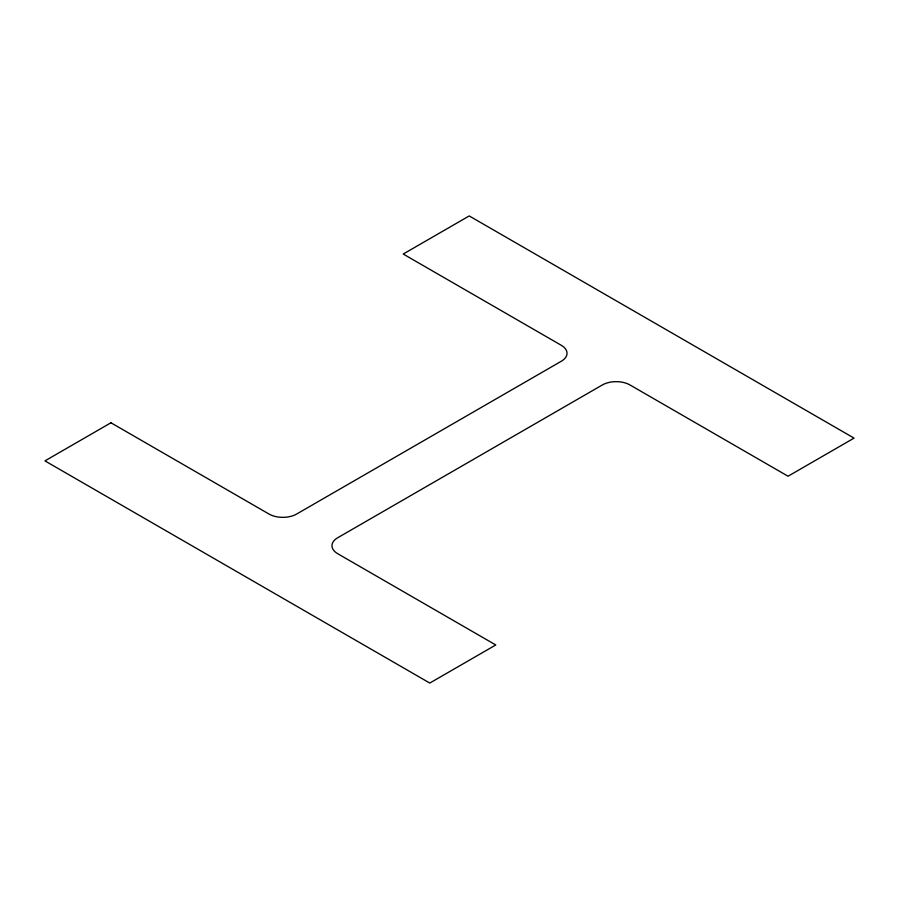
<?xml version="1.0" encoding="UTF-8"?>
<svg xmlns="http://www.w3.org/2000/svg" width="899" height="899" viewBox="0 0 899 899"><rect width="100%" height="100%" fill="white"/><g stroke="black" fill="none" stroke-linecap="round" stroke-linejoin="round"><path stroke-width="1.35" d="M110.948 422.777L44.95 460.884L429.778 683.06L495.776 644.965L337.687 553.694A19.52 11.271 0 0 1 337.687 537.759L602.364 384.952A19.52 11.271 0 0 1 629.974 384.952L788.052 476.223L854.05 438.116L469.222 215.94L403.224 254.035L561.313 345.306A19.52 11.271 0 0 1 561.313 361.241L296.636 514.048A19.52 11.271 0 0 1 269.026 514.048L110.948 422.777"/></g></svg>
